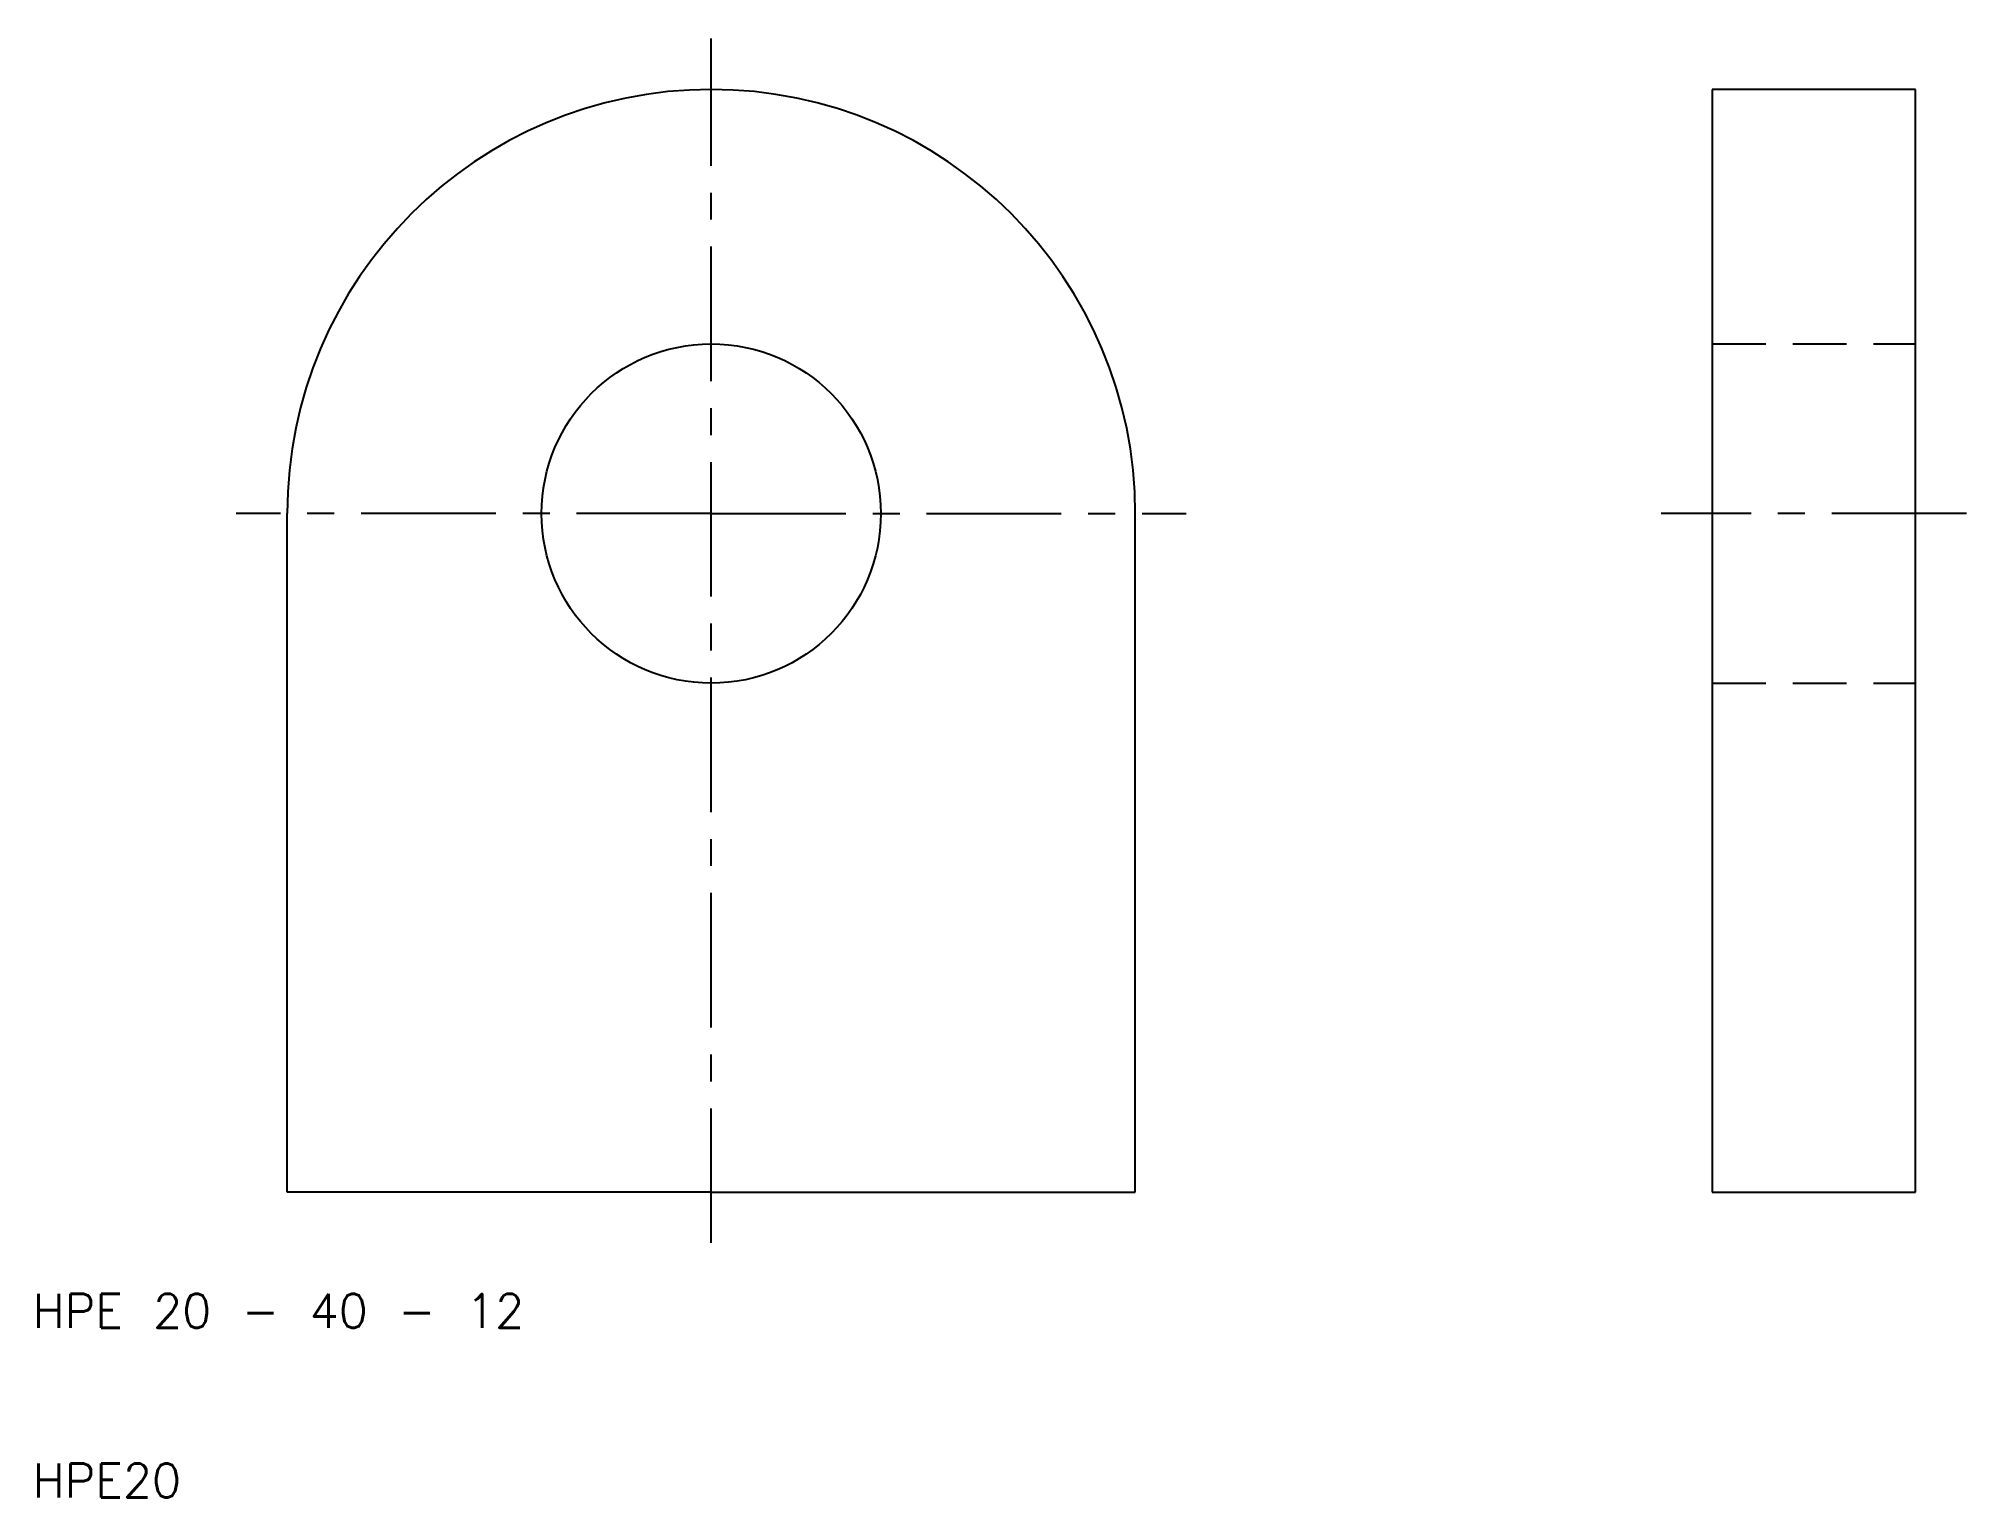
# Model space of a CAD drawing. Extents: x 10 to 124, y -8 to 78.
import ezdxf

# ---------------------------------------------------------------- set-up
doc = ezdxf.new("R2010")
doc.units = 0
doc.header["$LTSCALE"] = 0.25
doc.linetypes.add('CENTER', pattern=[50.8, 31.75, -6.35, 6.35, -6.35])
doc.linetypes.add('DASHED', pattern=[19.05, 12.7, -6.35])
doc.layers.get('0').update_dxf_attribs({"linetype": 'CONTINUOUS'})
doc.layers.add('CENTER', color=1, linetype='CENTER')
doc.styles.get("Standard").update_dxf_attribs({"font": 'txt.shx', "bigfont": 'extfont.shx'})

msp = doc.modelspace()

# ---------------------------------------------------------------- linework, layer by layer
for p, q in [((109, 75), (109, 10)), ((121, 75), (109, 75)), ((121, 10), (121, 75)), ((25, 10), (25, 50)), ((75, 10), (75, 50)), ((50, 10), (25, 10)), ((50, 10), (75, 10)), ((109, 10), (121, 10))]:
    msp.add_line(p, q)
at = {"color": 3, "linetype": 'DASHED'}
for p, q in [((109, 60), (121, 60)), ((109, 40), (121, 40))]:
    msp.add_line(p, q, dxfattribs=at)
msp.add_circle((50, 50), 10)
msp.add_arc((50, 50), 25, 0, 180)
at = {"layer": 'CENTER', "color": 1, "linetype": 'CENTER'}
for p, q in [((50, 7), (50, 78)), ((50, 50), (22, 50)), ((50, 50), (78, 50)), ((124, 50), (106, 50))]:
    msp.add_line(p, q, dxfattribs=at)

# ---------------------------------------------------------------- texts
for s, p in [('HPE 20 - 40 - 12', (10, 2)), ('HPE20', (10, -8))]:
    msp.add_text(s, height=2).set_placement(p)

doc.saveas('drawing.dxf')
